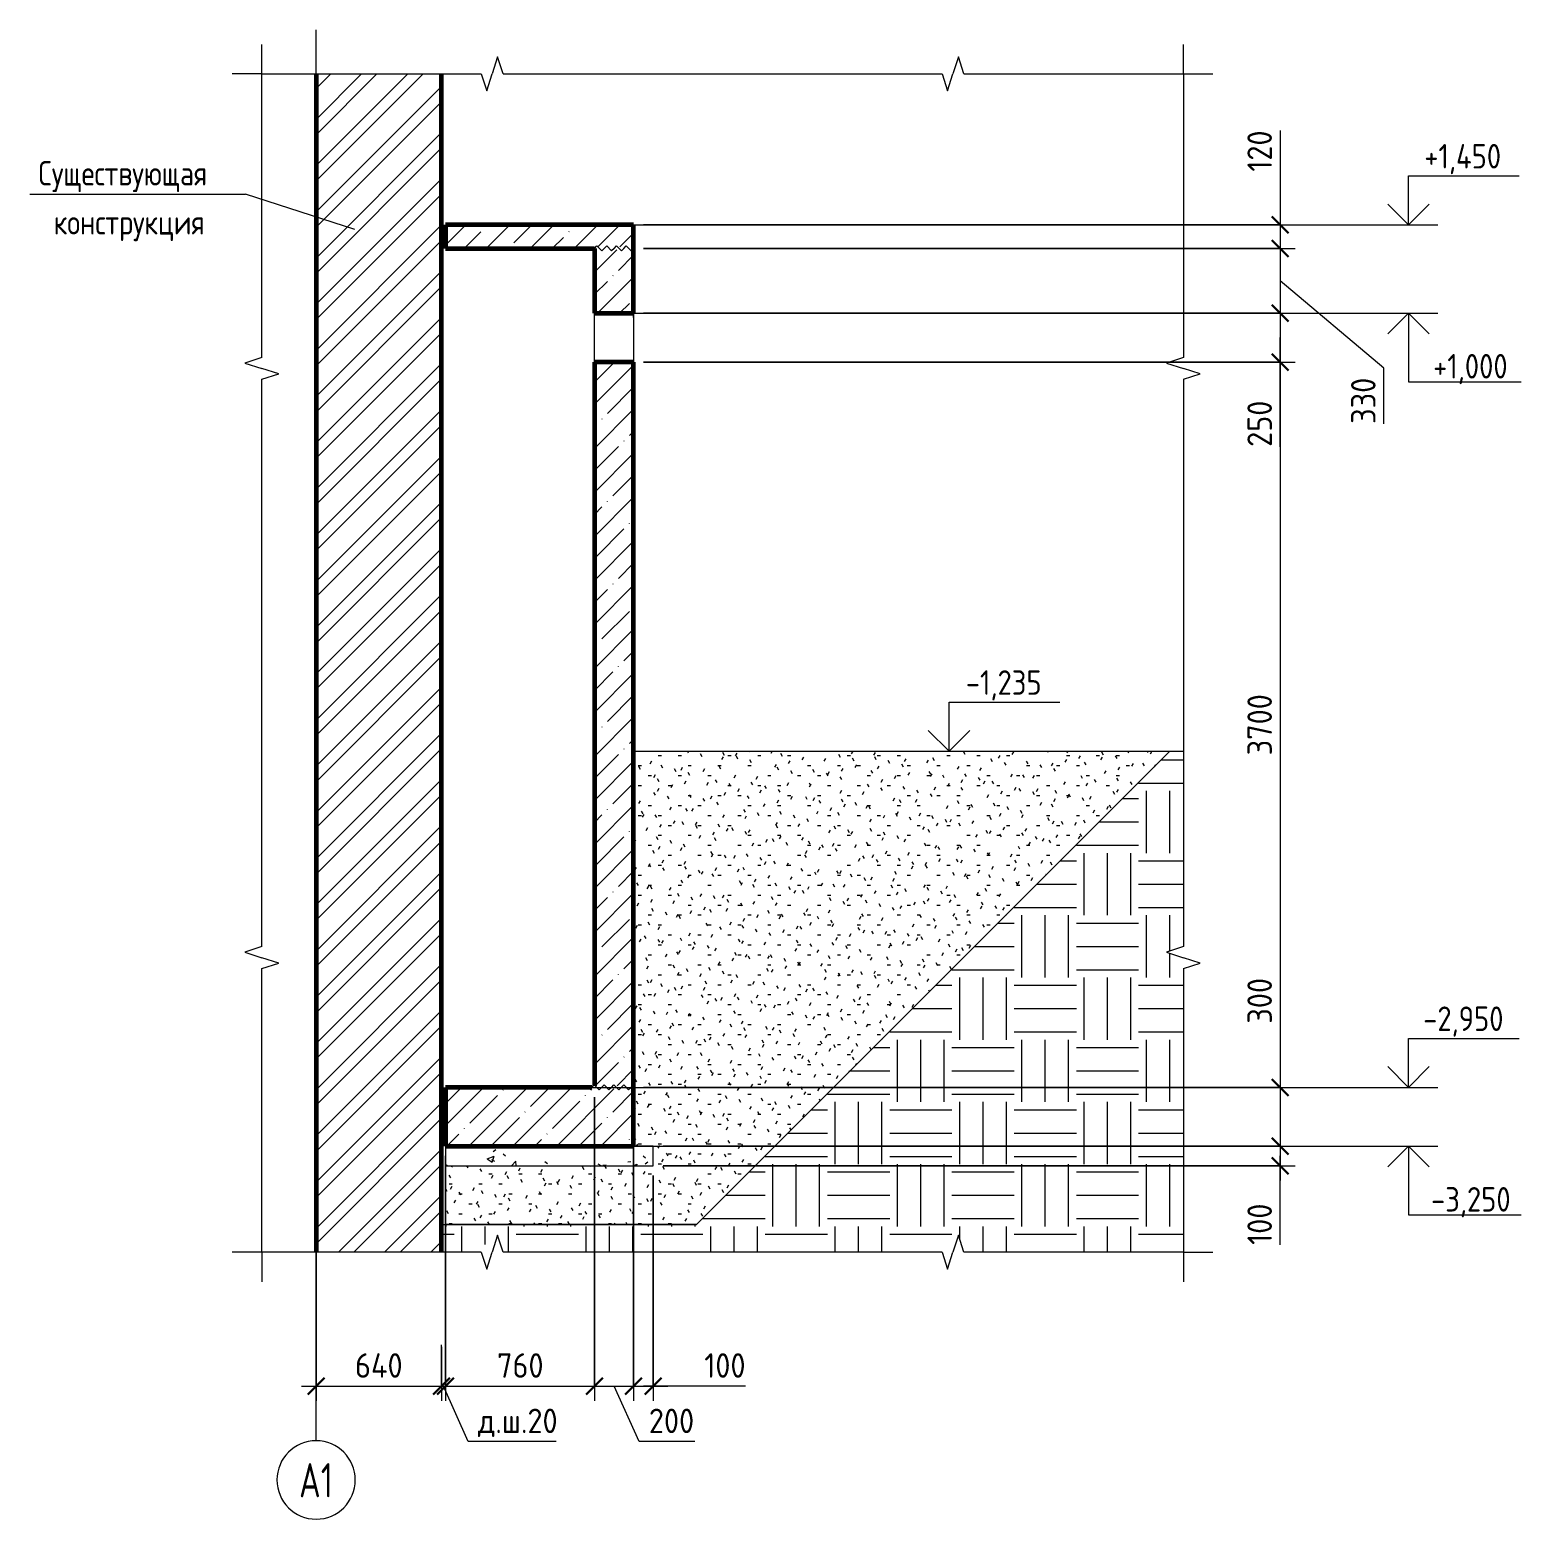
# Model space of a CAD drawing. Header units: millimetres. Extents: x 30199 to 68228, y -5153 to 33546.
# Drawn here: x 45422 to 53031, y -5153 to 2445 of the extents above; entities that cross this region are included whole.
import ezdxf

# ---------------------------------------------------------------- set-up
doc = ezdxf.new("R2010")
doc.units = ezdxf.units.MM
doc.linetypes.add('02 Штрихпунктирная _20 мм_', pattern=[25, 20, -2.5, 0, -2.5])
for name, color, linetype, lineweight in [('AA_Dim', 7, 'Continuous', 9), ('AA_Dim-50', 7, 'Continuous', 9), ('AA_Linii', 7, 'Continuous', 9), ('AA_Oformlenie', 7, 'Continuous', 9), ('AA_Vinoska', 7, 'Continuous', 9), ('AA_Visotnaya otmetka', 7, 'Continuous', 9), ('AF_Okno', 7, 'Continuous', 20), ('AF_Perekritie', 7, 'Continuous', 60), ('AF_Perekritie_Опалубка', 253, 'Continuous', 20), ('AF_Pokritie', 7, 'Continuous', 9), ('AF_Stena', 7, 'Continuous', 60), ('AF_Stena_Опалубка', 253, 'Continuous', 20), ('KR_Fundament', 7, 'Continuous', 20), ('Оси', 7, 'Continuous', 9)]:
    doc.layers.add(name, color=color, linetype=linetype, lineweight=lineweight)
doc.styles.add('GOST Common_1', font='GOST_Common.ttf', dxfattribs={"width": 0.85, "height": 125})
doc.styles.add('ISOCPEUR_5', font='isocpeur.TTF', dxfattribs={"width": 0.7, "height": 175})
doc.styles.add('ISOCPEUR_6', font='isocpeur.TTF', dxfattribs={"width": 0.85, "height": 125})
doc.styles.add('ISOCPEUR_7', font='isocpeur.TTF', dxfattribs={"width": 0.9, "height": 125})
doc.dimstyles.new('00_Точн_3_знака__прозр__2', dxfattribs={"dimscale": 304.8, "dimtxt": 125.344371, "dimasz": 0.278871, "dimexe": 0.246063, "dimexo": 0.164042, "dimgap": 0.016404, "dimtad": 1, "dimdec": 3, "dimrnd": 0.001, "dimdsep": 46, "dimtxsty": 'ISOCPEUR_7', "dimblk1": 'OBLIQUE', "dimblk2": 'OBLIQUE', "dimsah": 1, "dimcen": 0.09, "dimdle": 0.246063, "dimazin": 0, "dimtfac": 1, "dimtdec": 4, "dimtix": 1, "dimtmove": 1, "dimatfit": 3, "dimfxl": 1, "dimtvp": 1, "dimtolj": 1, "dimtzin": 0, "dimlwd": 18, "dimlwe": 18, "dimarcsym": 2})
doc.dimstyles.new('00_Точн_3_знака__прозр__3', dxfattribs={"dimscale": 304.8, "dimtxt": 125.344371, "dimasz": 0.278871, "dimexe": 0.246063, "dimexo": 0.164042, "dimgap": 0.016404, "dimtad": 1, "dimdec": 3, "dimrnd": 0.001, "dimdsep": 46, "dimtxsty": 'ISOCPEUR_7', "dimblk1": 'OBLIQUE', "dimblk2": 'OBLIQUE', "dimsah": 1, "dimcen": 0.09, "dimdle": 0.246063, "dimazin": 0, "dimtfac": 1, "dimtdec": 4, "dimtix": 1, "dimtmove": 0, "dimatfit": 3, "dimfxl": 1, "dimtvp": 1, "dimtolj": 1, "dimtzin": 0, "dimlwd": 18, "dimlwe": 18, "dimarcsym": 2})
pattern_1 = [(45, (49491.05, 825), (-112.253, 112.253), []), (45, (49603.3, 825), (-112.253, 112.253), [198.438, -39.688, 1.676, -38.011])]

# ---------------------------------------------------------------- blocks, each defined once
blk = doc.blocks.new('231_Отверстие прямоугольное в стене _Окно_Стена_ - Отверстие прямоугольное с обрамлением-4148655-2-2 Опалубка')
at = {"layer": 'AF_Okno', "lineweight": 9}
for p, q in [((32765, 977.1), (32765, 1000)), ((32565, 937.5), (32565, 955.1)), ((32565, 750), (32565, 937.5))]:
    blk.add_line(p, q, dxfattribs=at)
blk = doc.blocks.new('Последовательность узлов - 3мм масшт20 маскировка-904226-2-2 Опалубка')
at = {"layer": 'AA_Oformlenie'}
for p, q in [((32565, 1330), (32577.5, 1342.5)), ((32577.5, 1342.5), (32602.5, 1317.5)), ((32615, 1330), (32602.5, 1317.5)), ((32615, 1330), (32627.5, 1342.5)), ((32627.5, 1342.5), (32652.5, 1317.5)), ((32665, 1330), (32652.5, 1317.5)), ((32665, 1330), (32677.5, 1342.5)), ((32677.5, 1342.5), (32702.5, 1317.5)), ((32715, 1330), (32702.5, 1317.5)), ((32715, 1330), (32727.5, 1342.5)), ((32727.5, 1342.5), (32752.5, 1317.5)), ((32765, 1330), (32752.5, 1317.5))]:
    blk.add_line(p, q, dxfattribs=at)
blk = doc.blocks.new('011_Прямоугольник обрыва _ЭлУзла_ - 011_Прямоугольник обрыва _ЭлУзла_-4150436-2-2 Опалубка')
at = {"layer": 'AA_Oformlenie'}
for p, q in [((30867.3, 773.5), (30867.3, 2220)), ((30867.3, 2220), (31987.8, 2220)), ((32099.2, 2220), (34338.9, 2220)), ((34450.3, 2220), (35569.5, 2220)), ((35569.5, 2220), (35569.5, 773.5)), ((30867.3, -2232.1), (30867.3, 662.2)), ((35569.5, 662.2), (35569.5, -2232.1)), ((30867.3, -3791.2), (30867.3, -2343.4)), ((35569.5, -2343.4), (35569.5, -3791.2)), ((31987.8, -3791.2), (30867.3, -3791.2)), ((34338.9, -3791.2), (32099.2, -3791.2)), ((35569.5, -3791.2), (34450.3, -3791.2))]:
    blk.add_line(p, q, dxfattribs=at)
blk = doc.blocks.new('Ось сетки - d_4мм-2765513-2-2 Опалубка')
at = {"layer": 'Оси'}
for start, end in [(0, 180), (0, 180), (180, 360), (180, 360)]:
    blk.add_arc((31145, -4952.8), 200, start, end, dxfattribs=at)
blk = doc.blocks.new('DIMBLOCK24-2-2 Опалубка')
at = {"layer": 'AA_Dim-50', "lineweight": 18}
for p, q in [((51801.8, 1932.1), (51801.8, 1671.6)), ((51801.8, 1671.6), (51801.8, 1390)), ((51801.8, 1525), (51801.8, 1330)), ((48552.7, 1450), (51876.8, 1450)), ((51801.8, 1450), (48552.7, 1450)), ((48552.7, 1330), (51876.8, 1330)), ((51801.8, 1330), (48552.7, 1330))]:
    blk.add_line(p, q, dxfattribs=at)
at = {"layer": 'AA_Dim-50', "lineweight": 30}
for p, q in [((51801.8, 1450), (51759.3, 1492.5)), ((51801.8, 1450), (51844.3, 1407.5)), ((51801.8, 1330), (51759.3, 1372.5)), ((51801.8, 1330), (51844.3, 1287.5))]:
    blk.add_line(p, q, dxfattribs=at)
at = {"layer": 'AA_Dim-50', "color": 0, "lineweight": 18, "insert": (51634, 1721.6), "char_height": 125, "width": 252.581, "attachment_point": 1, "rotation": 90, "line_spacing_factor": 1.135194, "style": 'ISOCPEUR_7'}
blk.add_mtext('120', dxfattribs=at)
blk = doc.blocks.new('_Oblique')
at = {"color": 0, "linetype": 'ByBlock', "lineweight": -2}
blk.add_line((-0.5, -0.5), (0.5, 0.5), dxfattribs=at)
blk = doc.blocks.new('DIMBLOCK25-2-2 Опалубка')
at = {"layer": 'AA_Dim-50', "lineweight": 30}
for p, q in [((51801.8, 1330), (51759.3, 1372.5)), ((51801.8, 1330), (51844.3, 1287.5)), ((51801.8, 1000), (51759.3, 1042.5)), ((51801.8, 1000), (51844.3, 957.5))]:
    blk.add_line(p, q, dxfattribs=at)
at = {"layer": 'AA_Dim-50', "lineweight": 18}
for p, q in [((48552.7, 1330), (51876.8, 1330)), ((51801.8, 1330), (48552.7, 1330)), ((51801.8, 1330), (51801.8, 1000)), ((52330.7, 719), (51801.8, 1165)), ((48552.7, 1000), (51876.8, 1000)), ((51801.8, 1000), (48552.7, 1000)), ((52330.7, 434.9), (52330.7, 719))]:
    blk.add_line(p, q, dxfattribs=at)
at = {"layer": 'AA_Dim-50', "color": 0, "lineweight": 18, "insert": (52162.8, 434.9), "char_height": 125, "width": 280.961, "attachment_point": 1, "rotation": 90, "line_spacing_factor": 1.135194, "style": 'ISOCPEUR_7'}
blk.add_mtext('330', dxfattribs=at)
blk = doc.blocks.new('DIMBLOCK26-2-2 Опалубка')
at = {"layer": 'AA_Dim-50', "lineweight": 18}
for p, q in [((48552.7, 1000), (51876.8, 1000)), ((51801.8, 1000), (48552.7, 1000)), ((51801.8, 1000), (51801.8, 750)), ((51801.8, 601.7), (51801.8, 875)), ((48552.7, 750), (51876.8, 750)), ((51801.8, 750), (48552.7, 750)), ((51801.8, 317.6), (51801.8, 601.7))]:
    blk.add_line(p, q, dxfattribs=at)
at = {"layer": 'AA_Dim-50', "lineweight": 30}
for p, q in [((51801.8, 1000), (51759.3, 1042.5)), ((51801.8, 1000), (51844.3, 957.5)), ((51801.8, 750), (51759.3, 792.5)), ((51801.8, 750), (51844.3, 707.5))]:
    blk.add_line(p, q, dxfattribs=at)
at = {"layer": 'AA_Dim-50', "color": 0, "lineweight": 18, "insert": (51634, 317.6), "char_height": 125, "width": 280.961, "attachment_point": 1, "rotation": 90, "line_spacing_factor": 1.135194, "style": 'ISOCPEUR_7'}
blk.add_mtext('250', dxfattribs=at)
blk = doc.blocks.new('DIMBLOCK27-2-2 Опалубка')
at = {"layer": 'AA_Dim-50', "lineweight": 30}
for p, q in [((51801.8, 750), (51759.3, 792.5)), ((51801.8, 750), (51844.3, 707.5)), ((51801.8, -2950), (51759.3, -2907.5)), ((51801.8, -2950), (51844.3, -2992.5))]:
    blk.add_line(p, q, dxfattribs=at)
at = {"layer": 'AA_Dim-50', "lineweight": 18}
for p, q in [((48552.7, 750), (51876.8, 750)), ((51801.8, 750), (48552.7, 750)), ((51801.8, 750), (51801.8, -2950)), ((48552.7, -2950), (51876.8, -2950)), ((51801.8, -2950), (48552.7, -2950))]:
    blk.add_line(p, q, dxfattribs=at)
at = {"layer": 'AA_Dim-50', "color": 0, "lineweight": 18, "insert": (51634, -1256.1), "char_height": 125, "width": 374.614, "attachment_point": 1, "rotation": 90, "line_spacing_factor": 1.135194, "style": 'ISOCPEUR_7'}
blk.add_mtext('3700', dxfattribs=at)
blk = doc.blocks.new('DIMBLOCK28-2-2 Опалубка')
at = {"layer": 'AA_Dim-50', "lineweight": 18}
for p, q in [((51801.8, -2391.1), (51801.8, -2675.2)), ((51801.8, -2675.2), (51801.8, -3100)), ((48552.7, -2950), (51876.8, -2950)), ((51801.8, -2950), (48552.7, -2950)), ((51801.8, -2950), (51801.8, -3250)), ((48652.7, -3250), (51876.8, -3250)), ((51801.8, -3250), (48652.7, -3250))]:
    blk.add_line(p, q, dxfattribs=at)
at = {"layer": 'AA_Dim-50', "lineweight": 30}
for p, q in [((51801.8, -2950), (51759.3, -2907.5)), ((51801.8, -2950), (51844.3, -2992.5)), ((51801.8, -3250), (51759.3, -3207.5)), ((51801.8, -3250), (51844.3, -3292.5))]:
    blk.add_line(p, q, dxfattribs=at)
at = {"layer": 'AA_Dim-50', "color": 0, "lineweight": 18, "insert": (51634, -2625.2), "char_height": 125, "width": 280.961, "attachment_point": 1, "rotation": 90, "line_spacing_factor": 1.135194, "style": 'ISOCPEUR_7'}
blk.add_mtext('300', dxfattribs=at)
blk = doc.blocks.new('DIMBLOCK29-2-2 Опалубка')
at = {"layer": 'AA_Dim-50', "lineweight": 18}
for p, q in [((48652.7, -3250), (51876.8, -3250)), ((51801.8, -3250), (48652.7, -3250)), ((51801.8, -3250), (51801.8, -3425)), ((51801.8, -3492.8), (51801.8, -3300)), ((48652.7, -3350), (51876.8, -3350)), ((51801.8, -3350), (48652.7, -3350)), ((51801.8, -3753.3), (51801.8, -3492.8))]:
    blk.add_line(p, q, dxfattribs=at)
at = {"layer": 'AA_Dim-50', "lineweight": 30}
for p, q in [((51801.8, -3250), (51759.3, -3207.5)), ((51801.8, -3250), (51844.3, -3292.5)), ((51801.8, -3350), (51759.3, -3307.5)), ((51801.8, -3350), (51844.3, -3392.5))]:
    blk.add_line(p, q, dxfattribs=at)
at = {"layer": 'AA_Dim-50', "color": 0, "lineweight": 18, "insert": (51634, -3753.3), "char_height": 125, "width": 252.581, "attachment_point": 1, "rotation": 90, "line_spacing_factor": 1.135194, "style": 'ISOCPEUR_7'}
blk.add_mtext('100', dxfattribs=at)
blk = doc.blocks.new('010_Текст с выноской - Текст 2 строки-4027658-2-2 Опалубка')
at = {"layer": 'AA_Vinoska'}
blk.add_line((29684.3, 1606.9), (30784.3, 1606.9), dxfattribs=at)
blk = doc.blocks.new('DIMBLOCK30-2-2 Опалубка')
at = {"layer": 'AA_Dim-50', "lineweight": 18}
for p, q in [((46882.7, -3654.8), (46882.7, -4549.2)), ((46882.7, -4474.2), (46882.7, -3654.8)), ((47522.7, -4474.2), (47522.7, -4263.3)), ((47522.7, -4273.2), (47522.7, -4549.2)), ((46807.7, -4474.2), (47522.7, -4474.2))]:
    blk.add_line(p, q, dxfattribs=at)
at = {"layer": 'AA_Dim-50', "lineweight": 30}
for p, q in [((46882.7, -4474.2), (46840.2, -4516.7)), ((46882.7, -4474.2), (46925.2, -4431.7)), ((47522.7, -4474.2), (47480.2, -4516.7)), ((47522.7, -4474.2), (47565.2, -4431.7))]:
    blk.add_line(p, q, dxfattribs=at)
at = {"layer": 'AA_Dim-50', "color": 0, "lineweight": 18, "insert": (47080.9, -4306.3), "char_height": 125, "width": 292.313, "attachment_point": 1, "line_spacing_factor": 1.135194, "style": 'ISOCPEUR_7'}
blk.add_mtext('640', dxfattribs=at)
blk = doc.blocks.new('DIMBLOCK31-2-2 Опалубка')
at = {"layer": 'AA_Dim-50', "lineweight": 18}
for p, q in [((47542.7, -3300), (47542.7, -4549.2)), ((47542.7, -4474.2), (47542.7, -3300)), ((47522.7, -4474.2), (47522.7, -4263.3)), ((47522.7, -4273.2), (47522.7, -4549.2)), ((47522.7, -4474.2), (47542.7, -4474.2)), ((47657.7, -4756.7), (47532.7, -4474.2)), ((48107.4, -4756.7), (47657.7, -4756.7))]:
    blk.add_line(p, q, dxfattribs=at)
at = {"layer": 'AA_Dim-50', "lineweight": 30}
for p, q in [((47522.7, -4474.2), (47480.2, -4516.7)), ((47542.7, -4474.2), (47500.2, -4516.7)), ((47522.7, -4474.2), (47565.2, -4431.7)), ((47542.7, -4474.2), (47585.2, -4431.7))]:
    blk.add_line(p, q, dxfattribs=at)
at = {"layer": 'AA_Dim-50', "color": 0, "lineweight": 18, "insert": (47707.7, -4588.9), "char_height": 125, "width": 479.62, "attachment_point": 1, "line_spacing_factor": 1.135194, "style": 'ISOCPEUR_7'}
blk.add_mtext('д.ш.20', dxfattribs=at)
blk = doc.blocks.new('DIMBLOCK32-2-2 Опалубка')
at = {"layer": 'AA_Dim-50', "lineweight": 18}
for p, q in [((48302.7, -3000), (48302.7, -4549.2)), ((48302.7, -4474.2), (48302.7, -3000)), ((47542.7, -3300), (47542.7, -4549.2)), ((47542.7, -4474.2), (47542.7, -3300)), ((47542.7, -4474.2), (48302.7, -4474.2))]:
    blk.add_line(p, q, dxfattribs=at)
at = {"layer": 'AA_Dim-50', "lineweight": 30}
for p, q in [((47542.7, -4474.2), (47500.2, -4516.7)), ((47542.7, -4474.2), (47585.2, -4431.7)), ((48302.7, -4474.2), (48260.2, -4516.7)), ((48302.7, -4474.2), (48345.2, -4431.7))]:
    blk.add_line(p, q, dxfattribs=at)
at = {"layer": 'AA_Dim-50', "color": 0, "lineweight": 18, "insert": (47805.6, -4306.3), "char_height": 125, "width": 280.961, "attachment_point": 1, "line_spacing_factor": 1.135194, "style": 'ISOCPEUR_7'}
blk.add_mtext('760', dxfattribs=at)
blk = doc.blocks.new('DIMBLOCK33-2-2 Опалубка')
at = {"layer": 'AA_Dim-50', "lineweight": 18}
for p, q in [((48302.7, -3000), (48302.7, -4549.2)), ((48302.7, -4474.2), (48302.7, -3000)), ((48502.7, -3000), (48502.7, -4549.2)), ((48502.7, -4474.2), (48502.7, -3000)), ((48302.7, -4474.2), (48502.7, -4474.2)), ((48530.3, -4756.7), (48402.7, -4474.2)), ((48814.4, -4756.7), (48530.3, -4756.7))]:
    blk.add_line(p, q, dxfattribs=at)
at = {"layer": 'AA_Dim-50', "lineweight": 30}
for p, q in [((48302.7, -4474.2), (48260.2, -4516.7)), ((48302.7, -4474.2), (48345.2, -4431.7)), ((48502.7, -4474.2), (48460.2, -4516.7)), ((48502.7, -4474.2), (48545.2, -4431.7))]:
    blk.add_line(p, q, dxfattribs=at)
at = {"layer": 'AA_Dim-50', "color": 0, "lineweight": 18, "insert": (48580.3, -4588.9), "char_height": 125, "width": 280.961, "attachment_point": 1, "line_spacing_factor": 1.135194, "style": 'ISOCPEUR_7'}
blk.add_mtext('200', dxfattribs=at)
blk = doc.blocks.new('DIMBLOCK34-2-2 Опалубка')
at = {"layer": 'AA_Dim-50', "lineweight": 18}
for p, q in [((48502.7, -3000), (48502.7, -4549.2)), ((48502.7, -4474.2), (48502.7, -3000)), ((48602.7, -3400), (48602.7, -4549.2)), ((48602.7, -4474.2), (48602.7, -3400)), ((48502.7, -4474.2), (48677.7, -4474.2)), ((48813, -4474.2), (48552.7, -4474.2)), ((49073.5, -4474.2), (48813, -4474.2))]:
    blk.add_line(p, q, dxfattribs=at)
at = {"layer": 'AA_Dim-50', "lineweight": 30}
for p, q in [((48502.7, -4474.2), (48460.2, -4516.7)), ((48502.7, -4474.2), (48545.2, -4431.7)), ((48602.7, -4474.2), (48560.2, -4516.7)), ((48602.7, -4474.2), (48645.2, -4431.7))]:
    blk.add_line(p, q, dxfattribs=at)
at = {"layer": 'AA_Dim-50', "color": 0, "lineweight": 18, "insert": (48863, -4306.3), "char_height": 125, "width": 252.581, "attachment_point": 1, "line_spacing_factor": 1.135194, "style": 'ISOCPEUR_7'}
blk.add_mtext('100', dxfattribs=at)
blk = doc.blocks.new('Высотные отметки - Стрелка вниз высокая-400290-2-2 Опалубка')
at = {"layer": 'AA_Vinoska'}
for p, q in [((36568, -3250), (36868, -3250)), ((36718, -3250), (36611.9, -3356.1)), ((36718, -3250), (36718, -3600)), ((36718, -3250), (36824.1, -3356.1)), ((36718, -3600), (37293, -3600))]:
    blk.add_line(p, q, dxfattribs=at)
blk = doc.blocks.new('Высотные отметки - Стрелка вверх-400292-2-2 Опалубка')
at = {"layer": 'AA_Vinoska'}
for p, q in [((36718, -2700), (37283, -2700)), ((36718, -2950), (36718, -2700)), ((36718, -2950), (36611.9, -2843.9)), ((36718, -2950), (36824.1, -2843.9)), ((36568, -2950), (36868, -2950))]:
    blk.add_line(p, q, dxfattribs=at)

msp = doc.modelspace()

# ---------------------------------------------------------------- hatches: boundary and pattern name
at = {"layer": 'AA_Oformlenie'}
h = msp.add_hatch(dxfattribs=at)
h.set_pattern_fill('FP_9', color=250, style=0, pattern_type=2)
h.set_pattern_definition([(0, (49491.05, 825), (317.5, 317.5), [317.5, -317.5]), (0, (49491.05, 944.06), (317.5, 317.5), [317.5, -317.5]), (0, (49491.05, 1063.12), (317.5, 317.5), [317.5, -317.5]), (90, (49530.74, 1102.8), (-317.5, 317.5), [317.5, -317.5]), (90, (49649.8, 1102.8), (-317.5, 317.5), [317.5, -317.5]), (90, (49768.87, 1102.8), (-317.5, 317.5), [317.5, -317.5])])
h.paths.add_polyline_path([(47725.5201, -3791.2108), (47725.5201, -3751.0554), (47780.5201, -3751.0554), (47780.5201, -3791.2108), (47808.6744, -3704.5607), (47836.8288, -3791.2108), (50076.6194, -3791.2108), (50076.6194, -3751.0554), (50131.6194, -3751.0554), (50131.6194, -3791.2108), (50159.7738, -3704.5607), (50187.9281, -3791.2108), (51307.1691, -3791.2108), (51307.1691, -2343.4081), (51267.0137, -2343.4081), (51267.0137, -2288.4081), (51307.1691, -2288.4081), (51220.519, -2260.2538), (51307.1691, -2232.0994), (51307.1691, -1235), (51237.6748, -1235), (48822.6748, -3650), (47522.6748, -3650), (47522.6748, -3791.2108), (47532.101, -3791.2108)])
h = msp.add_hatch(dxfattribs=at)
h.set_pattern_fill('FP_8', color=250, style=0, pattern_type=2)
h.set_pattern_definition([(0, (49491.054, 825), (203.2, 50.8), [16.764, -135.636, 16.764, -135.636, -812.8]), (0, (49491.054, 825), (203.2, 50.8), [-304.8, 16.764, -288.036, 16.764, -135.636, -355.6]), (0, (49491.054, 825), (203.2, 50.8), [-762, 16.764, -84.836, 16.764, -237.236]), (120, (49567.254, 850.4), (-145.5941, 150.57636), [16.764, -135.636, 16.764, -135.636, -812.8]), (120, (49567.254, 850.4), (-145.5941, 150.57636), [-304.8, 16.764, -288.036, 16.764, -135.636, -355.6]), (120, (49567.254, 850.4), (-145.5941, 150.57636), [-762, 16.764, -84.836, 16.764, -237.236]), (240, (49592.654, 952), (-57.6059, -201.37636), [16.764, -135.636, 16.764, -135.636, -812.8]), (240, (49592.654, 952), (-57.6059, -201.37636), [-304.8, 16.764, -288.036, 16.764, -135.636, -355.6]), (240, (49592.654, 952), (-57.6059, -201.37636), [-762, 16.764, -84.836, 16.764, -237.236])])
h.paths.add_polyline_path([(48822.6748, -3650), (51237.6748, -1235), (48502.6748, -1235), (48502.6748, -3250), (48602.6748, -3250), (48602.6748, -3350), (47542.6748, -3350), (47542.6748, -3650)])
at = {"layer": 'AF_Perekritie', "lineweight": 9}
h = msp.add_hatch(dxfattribs=at)
h.set_pattern_fill('FP_5', color=256, style=0, pattern_type=2)
h.set_pattern_definition(pattern_1)
h.paths.add_polyline_path([(47542.6748, 1330), (48302.6748, 1330), (48302.6748, 1338), (48502.6748, 1338), (48502.6748, 1450), (47542.6748, 1450)])
h = msp.add_hatch(dxfattribs=at)
h.set_pattern_fill('FP_5', color=256, style=0, pattern_type=2)
h.set_pattern_definition(pattern_1)
h.paths.add_polyline_path([(48289.3236, -3250), (48502.6748, -3250), (48502.6748, -2950), (48489.3236, -2950), (48489.3236, -2958), (48289.3236, -2958), (48289.3236, -2950), (47542.6748, -2950), (47542.6748, -3250)])
at = {"layer": 'AF_Pokritie'}
h = msp.add_hatch(dxfattribs=at)
h.set_pattern_fill('FP_7', color=256, style=0, pattern_type=2)
h.set_pattern_definition([(50, (49491.05, 825), (364.368, -31.878), [38.1, -419.1]), (355, (49491.05, 825), (-70.486, 382.113), [30.48, -335.28]), (100.451, (49521.42, 822.34), (293.885, 350.233), [32.38, -356.18]), (46.184, (49491.05, 926.6), (542.16, -84.086), [57.15, -628.65]), (96.636, (49536.23, 919.6), (474.805, 494.855), [48.57, -534.27]), (351.184, (49491.05, 926.6), (474.81, 494.85), [45.72, -502.92]), (21, (49541.85, 901.2), (303.228, -204.53), [38.1, -419.1]), (326, (49541.85, 901.2), (123.604, 368.376), [30.48, -335.28]), (71.451, (49567.12, 884.16), (426.834, 163.843), [32.38, -356.18]), (37.5, (49491.05, 825), (6.1766, 169.11), [16.764, -314.452, 16.764, -323.596, -336.55]), (37.5, (49491.05, 825), (6.1766, 169.11), [-671.576, 16.764, -319.786]), (7.5, (49491.05, 825), (133.639, 200.3615), [16.764, -177.292, 16.764, -306.832, -128.27]), (7.5, (49491.05, 825), (133.639, 200.3615), [-517.652, 16.764, -111.506]), (327.5, (49377.77, 825), (271.182, -11.4584), [16.764, -110.236, 16.764, -379.476, -525.78]), (327.5, (49377.77, 825), (271.182, -11.4584), [-523.24, 16.764, -509.016]), (317.5, (49326.97, 825), (296.259, 50.853), [16.764, -148.336, 16.764, -246.38, -373.38]), (317.5, (49326.97, 825), (296.259, 50.853), [-428.244, 16.764, -356.616])])
h.paths.add_polyline_path([(48502.6748, -3350), (48602.6748, -3350), (48602.6748, -3250), (47542.6748, -3250), (47542.6748, -3350)])
at = {"layer": 'AF_Stena', "lineweight": 9}
h = msp.add_hatch(dxfattribs=at)
h.set_pattern_fill('FP_6', color=256, style=0, pattern_type=2)
h.set_pattern_definition([(45, (49491.05, 825), (-117.8655, 117.8655), []), (45, (49569.63, 825), (-117.866, 117.866), [])])
h.paths.add_polyline_path([(46882.6748, -3791.2108), (47522.6748, -3791.2108), (47522.6748, 2220), (46882.6748, 2220), (46882.6748, -3650)])
h = msp.add_hatch(dxfattribs=at)
h.set_pattern_fill('FP_5', color=256, style=0, pattern_type=2)
h.set_pattern_definition(pattern_1)
h.paths.add_polyline_path([(48489.3236, -2950), (48502.6748, -2950), (48502.6748, 749.9996), (48302.6748, 749.9996), (48302.6748, -2942), (48489.3236, -2942)])
h.paths.add_polyline_path([(48302.6748, 999.9996), (48502.6748, 999.9996), (48502.6748, 1322), (48302.6748, 1322)])

# ---------------------------------------------------------------- linework, layer by layer
at = {"layer": 'AA_Linii'}
for p, q in [((48502.6748, -3250), (48502.6748, -1235)), ((48502.6748, -1235), (51237.6748, -1235)), ((51237.6748, -1235), (48822.6748, -3650)), ((48822.6748, -3650), (51237.6748, -1235)), ((51237.6748, -1235), (51307.1691, -1235)), ((48602.6748, -3250), (48502.6748, -3250)), ((48602.6748, -3350), (48602.6748, -3250)), ((47542.6748, -3650), (47542.6748, -3350)), ((47542.6748, -3350), (48602.6748, -3350)), ((47522.6748, -3791.2108), (47522.6748, -3650)), ((47522.6748, -3650), (47542.6748, -3650)), ((48822.6748, -3650), (47542.6748, -3650)), ((47542.6748, -3650), (48822.6748, -3650))]:
    msp.add_line(p, q, dxfattribs=at)
at = {"layer": 'AA_Vinoska'}
for p, q in [((46604.9704, 2220), (46604.9704, 2370)), ((51307.1691, 2220), (51307.1691, 2370)), ((47808.6744, 2306.6501), (47780.5201, 2220)), ((47836.8288, 2220), (47808.6744, 2306.6501)), ((50159.7738, 2306.6501), (50131.6194, 2220)), ((50187.9281, 2220), (50159.7738, 2306.6501)), ((46604.9704, 2220), (46454.9704, 2220)), ((47725.5201, 2220), (47753.0201, 2133.3975)), ((47753.0201, 2133.3975), (47780.5201, 2220)), ((50076.6194, 2220), (50104.1194, 2133.3975)), ((50104.1194, 2133.3975), (50131.6194, 2220)), ((51307.1691, 2220), (51457.1691, 2220)), ((47079.483, 1426.8015), (46522.0091, 1606.9429)), ((46604.9704, 773.506), (46518.3203, 745.3516)), ((51307.1691, 773.506), (51220.519, 745.3516)), ((46518.3203, 745.3516), (46604.9704, 717.1973)), ((46691.573, 689.6973), (46604.9704, 717.1973)), ((46604.9704, 662.1973), (46691.573, 689.6973)), ((51220.519, 745.3516), (51307.1691, 717.1973)), ((51393.7716, 689.6973), (51307.1691, 717.1973)), ((51307.1691, 662.1973), (51393.7716, 689.6973)), ((46604.9704, -2232.0994), (46518.3203, -2260.2538)), ((46518.3203, -2260.2538), (46604.9704, -2288.4081)), ((51307.1691, -2232.0994), (51220.519, -2260.2538)), ((51220.519, -2260.2538), (51307.1691, -2288.4081)), ((46691.573, -2315.9081), (46604.9704, -2288.4081)), ((46604.9704, -2343.4081), (46691.573, -2315.9081)), ((51393.7716, -2315.9081), (51307.1691, -2288.4081)), ((51307.1691, -2343.4081), (51393.7716, -2315.9081)), ((47808.6744, -3704.5607), (47780.5201, -3791.2108)), ((47836.8288, -3791.2108), (47808.6744, -3704.5607)), ((50159.7738, -3704.5607), (50131.6194, -3791.2108)), ((50187.9281, -3791.2108), (50159.7738, -3704.5607)), ((46604.9704, -3791.2108), (46454.9704, -3791.2108)), ((46604.9704, -3791.2108), (46604.9704, -3941.2108)), ((47725.5201, -3791.2108), (47753.0201, -3877.8134)), ((47753.0201, -3877.8134), (47780.5201, -3791.2108)), ((50076.6194, -3791.2108), (50104.1194, -3877.8134)), ((50104.1194, -3877.8134), (50131.6194, -3791.2108)), ((51307.1691, -3791.2108), (51457.1691, -3791.2108)), ((51307.1691, -3791.2108), (51307.1691, -3941.2108))]:
    msp.add_line(p, q, dxfattribs=at)
at = {"layer": 'AA_Visotnaya otmetka'}
for p, q in [((48140.8488, 1450), (52455.6697, 1450)), ((48140.8488, 1450), (48140.8488, 1450)), ((48502.6748, 999.9996), (52455.6697, 999.9996)), ((48502.6748, 999.9996), (48502.6748, 999.9996)), ((49920.2763, -1235), (50111.7223, -1235)), ((49920.2763, -1235), (49920.2763, -1235)), ((47838.4624, -2950), (52455.6697, -2950)), ((47838.4624, -2950), (47838.4624, -2950)), ((47954.7649, -3250), (52455.6697, -3250)), ((47954.7649, -3250), (47954.7649, -3250))]:
    msp.add_line(p, q, dxfattribs=at)
at = {"layer": 'AF_Perekritie_Опалубка', "lineweight": 60}
for p, q in [((48502.6748, 1450), (47542.6748, 1450)), ((47542.6748, 1450), (47542.6748, 1330)), ((48502.6748, 1330), (48502.6748, 1450)), ((47542.6748, 1330), (48302.6748, 1330))]:
    msp.add_line(p, q, dxfattribs=at)
at = {"layer": 'AF_Pokritie', "lineweight": 20}
for p, q in [((48602.6748, -3250), (47542.6748, -3250)), ((47542.6748, -3250), (47542.6748, -3350)), ((48602.6748, -3350), (48602.6748, -3250)), ((47542.6748, -3350), (48602.6748, -3350))]:
    msp.add_line(p, q, dxfattribs=at)
at = {"layer": 'AF_Stena_Опалубка', "lineweight": 60}
for p, q in [((46882.6748, 2220), (46882.6748, -3791.2108)), ((47522.6748, -3791.2108), (47522.6748, 2220)), ((48302.6748, 1330), (48302.6748, 999.9996)), ((48502.6748, 999.9996), (48502.6748, 1330)), ((48302.6748, 999.9996), (48502.6748, 999.9996)), ((48502.6748, 749.9996), (48302.6748, 749.9996)), ((48302.6748, 749.9996), (48302.6748, -2942)), ((48502.6748, -2950), (48502.6748, 749.9996)), ((48489.3236, -2950), (48502.6748, -2950))]:
    msp.add_line(p, q, dxfattribs=at)
at = {"layer": 'AF_Stena_Опалубка'}
for p, q in [((48302.6748, 749.9996), (48302.6748, 999.9996)), ((48502.6748, 999.9996), (48502.6748, 749.9996))]:
    msp.add_line(p, q, dxfattribs=at)
at = {"layer": 'KR_Fundament', "lineweight": 60}
for p, q in [((48289.3236, -2950), (47542.6748, -2950)), ((47542.6748, -2950), (47542.6748, -3250)), ((48502.6748, -2950), (48489.3236, -2950)), ((48502.6748, -3250), (48502.6748, -2950)), ((47542.6748, -3250), (48502.6748, -3250))]:
    msp.add_line(p, q, dxfattribs=at)
at = {"layer": 'Оси'}
for p, q in [((46882.6748, 2195.2175), (46882.6748, 2445.2175)), ((46882.6748, -4752.849), (46882.6748, -4502.849))]:
    msp.add_line(p, q, dxfattribs=at)
at = {"layer": 'Оси', "linetype": '02 Штрихпунктирная _20 мм_'}
msp.add_line((46882.6748, -4502.849), (46882.6748, 2195.2175), dxfattribs=at)

# ---------------------------------------------------------------- block references
at = {"layer": 'AA_Oformlenie'}
for name, p in [('011_Прямоугольник обрыва _ЭлУзла_ - 011_Прямоугольник обрыва _ЭлУзла_-4150436-2-2 Опалубка', (15737.6748, 0)), ('Последовательность узлов - 3мм масшт20 маскировка-904226-2-2 Опалубка', (15737.6748, 0)), ('Последовательность узлов - 3мм масшт20 маскировка-904226-2-2 Опалубка', (15724.3236, -4280))]:
    msp.add_blockref(name, p, dxfattribs=at)
at = {"layer": 'AA_Vinoska'}
for name in ['010_Текст с выноской - Текст 2 строки-4027658-2-2 Опалубка', 'Высотные отметки - Стрелка вверх-400292-2-2 Опалубка', 'Высотные отметки - Стрелка вниз высокая-400290-2-2 Опалубка']:
    msp.add_blockref(name, (15737.6748, 0), dxfattribs=at)
at = {"layer": 'AA_Visotnaya otmetka'}
for name, p in [('Высотные отметки - Стрелка вверх-400292-2-2 Опалубка', (15737.6748, 4400)), ('Высотные отметки - Стрелка вниз высокая-400290-2-2 Опалубка', (15737.6748, 4249.9996)), ('Высотные отметки - Стрелка вверх-400292-2-2 Опалубка', (13393.7275, 1715))]:
    msp.add_blockref(name, p, dxfattribs=at)
at = {"layer": 'AF_Okno', "lineweight": 9}
msp.add_blockref('231_Отверстие прямоугольное в стене _Окно_Стена_ - Отверстие прямоугольное с обрамлением-4148655-2-2 Опалубка', (15737.6748, 0), dxfattribs=at)
at = {"layer": 'Оси'}
msp.add_blockref('Ось сетки - d_4мм-2765513-2-2 Опалубка', (15737.6748, 0), dxfattribs=at)

# ---------------------------------------------------------------- texts
at = {"layer": 'AA_Vinoska', "char_height": 125, "attachment_point": 1, "style": 'GOST Common_1'}
for s, insert, width in [('Существующая', (45466.4857, 1776.0581), 1219.767531), ('конструкция', (45543.8357, 1526.0581), 1032.373078)]:
    msp.add_mtext(s, dxfattribs=dict(at, insert=insert, width=width))
at = {"layer": 'AA_Visotnaya otmetka', "char_height": 125, "attachment_point": 1, "line_spacing_factor": 1.135194, "style": 'ISOCPEUR_6'}
for s, insert, width in [('+1,450', (52536.3938, 1862.8398), 466.262028), ('+1,000', (52581.4074, 791.3406), 454.22946), ('-1,235', (50197.46, -822.1602), 454.22946), ('-2,950', (52530.7535, -2537.1602), 479.798668), ('-3,250', (52570.7535, -3458.659), 479.798668)]:
    msp.add_mtext(s, dxfattribs=dict(at, insert=insert, width=width))
at = {"layer": 'Оси', "char_height": 175, "attachment_point": 1, "style": 'ISOCPEUR_5'}
for s, insert, width in [('\\fISOCPEUR|b0|i0|c204|p34|;\\W.7;А', (46795.8095, -4866.6187), 134.6835), ('\\fISOCPEUR|b0|i0|c204|p34|;\\W.7;1', (46906.9345, -4866.6187), 75.759469)]:
    msp.add_mtext(s, dxfattribs=dict(at, insert=insert, width=width))

# ---------------------------------------------------------------- dimensions: what is measured, and where the dimension line sits
at = {"layer": 'AA_Dim', "lineweight": 18}
for base, p1, p2, override, picture, middle in [((51801.8237, 1330), (48502.6748, 1450), (48502.6748, 1330), {"dimpost": '<>', "dimfxl": 120}, 'DIMBLOCK24-2-2 Опалубка', (51717.3172, 1847.9369)), ((51801.8237, 999.9996), (48502.6748, 1330), (48502.6748, 999.9996), {"dimpost": '<>', "dimfxl": 330.00039}, 'DIMBLOCK25-2-2 Опалубка', (52246.1634, 575.3728)), ((51801.8237, 749.9996), (48502.6748, 999.9996), (48502.6748, 749.9996), {"dimpost": '<>', "dimfxl": 250}, 'DIMBLOCK26-2-2 Опалубка', (51717.3172, 458.0568)), ((51801.8237, -3250), (48502.6748, -2950), (48602.6748, -3250), {"dimpost": '<>', "dimfxl": 316.227766}, 'DIMBLOCK28-2-2 Опалубка', (51717.3172, -2484.7407)), ((51801.8237, -3350), (48602.6748, -3250), (48602.6748, -3350), {"dimpost": '<>', "dimfxl": 100}, 'DIMBLOCK29-2-2 Опалубка', (51717.3172, -3627.0115))]:
    dim = msp.add_linear_dim(base=base, p1=p1, p2=p2, angle=90, dimstyle='00_Точн_3_знака__прозр__2', override=override, dxfattribs=at)
    dim.commit()
    dim.dimension.update_dxf_attribs({"geometry": picture, "text_midpoint": middle, "dimtype": 160, "text_rotation": 90})
dim = msp.add_linear_dim(base=(51801.8237, -2950), p1=(48502.6748, 749.9996), p2=(48502.6748, -2950), angle=90, dimstyle='00_Точн_3_знака__прозр__3', override={"dimpost": '<>', "dimfxl": 3699.99961}, dxfattribs=at)
dim.commit()
dim.dimension.update_dxf_attribs({"geometry": 'DIMBLOCK27-2-2 Опалубка', "text_midpoint": (51734.3237, -1100.0002)})
for base, p1, p2, override, picture, middle in [((48302.6748, -4474.1731), (47542.6748, -3250), (48302.6748, -2950), {"dimpost": '<>', "dimfxl": 817.067929}, 'DIMBLOCK32-2-2 Опалубка', (47922.6748, -4406.6731)), ((47522.6748, -4474.1731), (46882.6748, -3604.8), (47522.6748, -4223.2492), {"dimpost": '<>', "dimfxl": 889.988448}, 'DIMBLOCK30-2-2 Опалубка', (47202.6748, -4406.6731))]:
    dim = msp.add_linear_dim(base=base, p1=p1, p2=p2, dimstyle='00_Точн_3_знака__прозр__3', override=override, dxfattribs=at)
    dim.commit()
    dim.dimension.update_dxf_attribs({"geometry": picture, "text_midpoint": middle})
for base, p1, p2, override, picture, middle in [((48502.6748, -4474.1731), (48302.6748, -2950), (48502.6748, -2950), {"dimpost": '<>', "dimfxl": 200}, 'DIMBLOCK33-2-2 Опалубка', (48720.7919, -4672.2027)), ((48602.6748, -4474.1731), (48502.6748, -2950), (48602.6748, -3350), {"dimpost": '<>', "dimfxl": 412.310563}, 'DIMBLOCK34-2-2 Опалубка', (48989.266, -4389.6667)), ((47542.6748, -4474.1731), (47522.6748, -4223.2492), (47542.6748, -3250), {"dimpost": 'д.ш.<>', "dimfxl": 973.454695}, 'DIMBLOCK31-2-2 Опалубка', (47947.5027, -4672.2027))]:
    dim = msp.add_linear_dim(base=base, p1=p1, p2=p2, dimstyle='00_Точн_3_знака__прозр__2', override=override, dxfattribs=at)
    dim.commit()
    dim.dimension.update_dxf_attribs({"geometry": picture, "text_midpoint": middle, "dimtype": 160})

doc.saveas('drawing.dxf')
